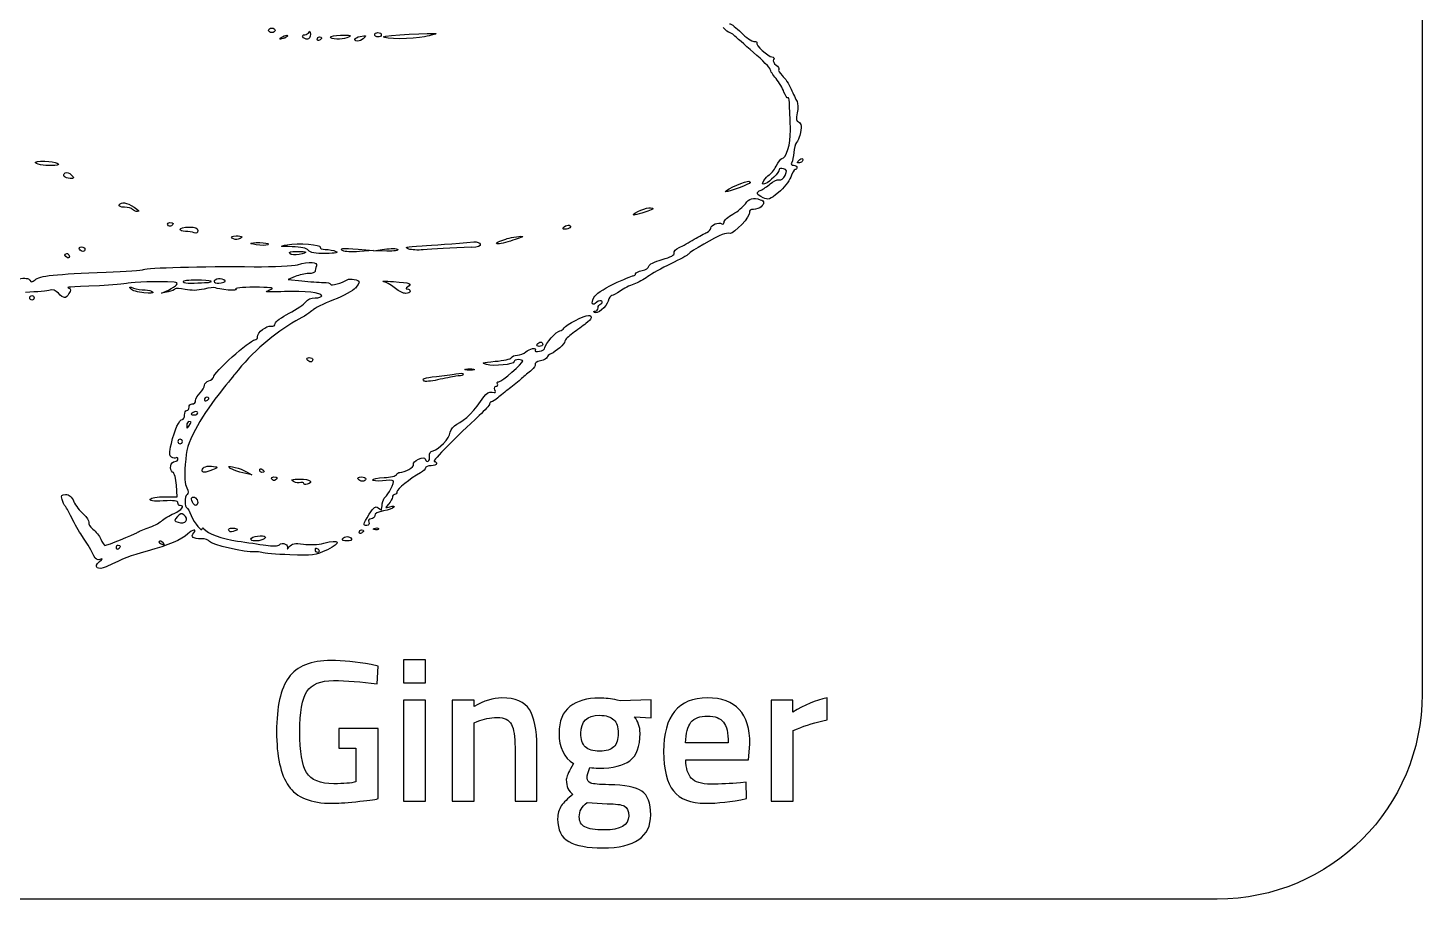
# Model space of a CAD drawing. Extents: x 156 to 440, y 350 to 491.
# Drawn here: x 326.2 to 439.7, y 349.6 to 420.5 of the extents above; entities that cross this region are included whole.
import ezdxf

# ---------------------------------------------------------------- set-up
doc = ezdxf.new("R2010")
doc.units = 0
doc.layers.add('Layer_1', color=7, linetype='CONTINUOUS')

msp = doc.modelspace()

# ---------------------------------------------------------------- linework, layer by layer
at = {"layer": 'Layer_1', "color": 7}
for points in [[(439.732942, 474.608948), (439.732942, 366.268932)], [(347.132721, 419.728706), (347.135414, 419.728989)], [(348.95418, 419.615773), (348.953981, 419.616652)], [(349.932841, 419.526992), (349.932841, 419.526709)], [(352.168724, 419.725389), (352.168724, 419.725956)], [(353.498939, 419.651773), (353.500243, 419.65234)], [(358.500756, 419.81502), (358.500756, 419.815304)], [(389.064643, 411.775455), (389.054835, 411.784072)], [(328.380066, 409.32771), (328.380066, 409.327228)], [(389.245606, 409.653723), (389.245606, 409.653439)], [(329.634425, 408.274384), (329.634709, 408.274044)], [(384.945902, 407.870986), (384.941565, 407.870957)], [(335.13222, 405.57308), (335.13222, 405.57325)], [(376.942989, 405.706309), (376.941543, 405.706082)], [(385.909455, 405.96823), (385.908265, 405.968457)], [(337.880154, 404.410195), (337.879871, 404.409912)], [(370.35068, 404.262907), (370.350907, 404.263191)], [(339.742658, 403.843238), (339.742658, 403.842869)], [(343.329817, 403.335326), (343.32925, 403.335326)], [(365.483367, 403.174998), (365.483565, 403.173241)], [(330.676129, 402.332343), (330.675846, 402.332343)], [(348.279676, 402.081534), (348.279449, 402.081817)], [(350.450022, 402.163937), (350.450022, 402.164306)], [(353.084655, 402.514016), (354.344939, 402.405449), (353.201499, 402.323811)], [(355.41737, 402.355389), (354.346016, 402.383735), (355.246384, 402.515263)], [(355.41737, 402.355106), (355.41737, 402.355389)], [(362.327301, 402.662154), (362.327301, 402.664762)], [(329.417008, 401.819443), (329.413606, 401.819187)], [(339.933146, 399.993194), (339.933146, 399.990926)], [(341.581805, 400.061934), (341.580671, 400.062076)], [(347.965852, 400.287345), (347.388633, 400.044983), (348.511748, 399.926778)], [(335.645348, 398.958491), (335.646, 398.956422)], [(337.605534, 399.033241), (337.065392, 398.922406), (337.636743, 399.180076)], [(352.864035, 399.340091), (352.858535, 399.342813)], [(356.957121, 398.91138), (356.95817, 398.910387)], [(371.639622, 396.457143), (371.637865, 396.447676)], [(361.592929, 392.235931), (361.593241, 392.236016)], [(340.753918, 390.44795), (340.753918, 390.448233)], [(339.31355, 388.468176), (339.31355, 388.467609)], [(341.231981, 384.536693), (341.232066, 384.538592)], [(343.989609, 384.382176), (344.439723, 384.127625), (343.952447, 384.228454)], [(345.251707, 384.326164), (345.251707, 384.326447)], [(337.313962, 382.343754), (338.351726, 382.343754), (338.295317, 383.281483)], [(346.34486, 383.704157), (346.344576, 383.703874)], [(348.942416, 383.361109), (348.942643, 383.361024)], [(339.869424, 381.624265), (339.86795, 381.625569)], [(338.896602, 380.878044), (338.897764, 380.876825)], [(343.035865, 379.55829), (343.036517, 379.560557)], [(354.510425, 379.656652), (354.509972, 379.65892)], [(333.551906, 378.384945), (333.551906, 378.384661)], [(336.878731, 378.711383), (336.878135, 378.709965)], [(345.324898, 378.854476), (345.325975, 378.853625)], [(350.887011, 369.002523), (350.887153, 369.002693)], [(354.651817, 367.111502), (354.717581, 368.558759), (354.141921, 368.674413)], [(362.528277, 365.270287), (362.528277, 365.780041), (360.752882, 365.780041), (360.752882, 357.559342), (362.544378, 357.559342), (362.544378, 363.93874), (362.791843, 364.036819)], [(364.797213, 365.961628), (364.797326, 365.961685)], [(372.738161, 365.945244), (372.738246, 365.944677)], [(375.600416, 364.433102), (376.964192, 364.351181), (376.964192, 365.796992), (374.415364, 365.732646), (374.169317, 365.781118)], [(381.535965, 365.961657), (381.536079, 365.961685)], [(388.491165, 364.794208), (388.491165, 365.780041), (386.714296, 365.780041), (386.714296, 357.559342), (388.507294, 357.559342), (388.507294, 363.297118), (388.869109, 363.445087)], [(391.286098, 364.168715), (391.286098, 365.961685)], [(354.717723, 357.756973), (354.717723, 363.478649), (351.512646, 363.478649), (351.512646, 361.867323), (352.910126, 361.867323), (352.910126, 359.12075)], [(383.229439, 362.295836), (379.759238, 362.295836)], [(379.776728, 360.913805), (384.872939, 360.913805), (384.988592, 362.195546)], [(365.866554, 361.915739), (365.866554, 357.559285), (367.64195, 357.559285), (367.64195, 361.965543)], [(370.634712, 360.618491), (370.486743, 360.371027)], [(384.708954, 357.757087), (384.676639, 359.088633), (384.215216, 359.038743)], [(371.752413, 357.444255), (373.363739, 357.346176)], [(423.036822, 349.572813), (314.696806, 349.572813)]]:
    msp.add_lwpolyline(points, dxfattribs=at)
for points in [[(346.061962, 420.156964)], [(354.706129, 419.796539)], [(345.071707, 402.840992)], [(326.522806, 398.371181)], [(367.838306, 394.58914)], [(349.223272, 393.329055)], [(362.178482, 392.650271)], [(339.763691, 389.252976)], [(338.59338, 387.027241)], [(353.455767, 383.60588)], [(353.35766, 379.37452)], [(349.756583, 378.114265)], [(352.185732, 378.744633)], [(356.790501, 369.06874), (356.790501, 367.177606), (358.581997, 367.177606), (358.581997, 369.06874)], [(356.790501, 365.780551), (356.790501, 357.559852), (358.581997, 357.559852), (358.581997, 365.780863)], [(372.738246, 364.54714)], [(381.536079, 364.481376)], [(371.752441, 357.44417)]]:
    msp.add_lwpolyline(points, close=True, dxfattribs=at)
for points in [[(345.79182, 420.336964), (345.79182, 420.43646), (345.914561, 420.516964), (346.061962, 420.516964)], [(346.061962, 420.156964), (345.914561, 420.156964), (345.79182, 420.238318), (345.79182, 420.336964)], [(346.061962, 420.516964), (346.20908, 420.516964), (346.332104, 420.435609), (346.332104, 420.336964)], [(346.332104, 420.336964), (346.332104, 420.237751), (346.209364, 420.156964), (346.061962, 420.156964)], [(348.736564, 419.976652), (348.881414, 419.976652), (349.043159, 420.077849), (349.093077, 420.200872)], [(349.093077, 420.200872), (349.142967, 420.325597), (349.190872, 420.244526), (349.198809, 420.020872)], [(354.436271, 419.976822), (354.436271, 420.076035), (354.559011, 420.156822), (354.706129, 420.156822)], [(354.706129, 420.156822), (354.853531, 420.156822), (354.976271, 420.075751), (354.976271, 419.976822)], [(355.156328, 419.816438), (355.156328, 419.917068), (359.311465, 420.162151), (359.433638, 420.069288)], [(383.322076, 420.153959), (383.252627, 420.153959), (383.018485, 420.33651), (382.80274, 420.559058)], [(383.697468, 419.930306), (383.561688, 420.055313), (383.392091, 420.153959), (383.322076, 420.153959)], [(383.327348, 420.869735), (383.466529, 420.869735), (383.901165, 420.545622), (384.289483, 420.14948)], [(384.289483, 420.14948), (384.677773, 419.753424), (385.143137, 419.429225), (385.323676, 419.429225)], [(347.135414, 419.728989), (346.68258, 419.555509), (346.565792, 419.605398), (346.929335, 419.819131)], [(346.929335, 419.819131), (347.110186, 419.924296), (347.295827, 419.971351), (347.342202, 419.92628)], [(347.342202, 419.92628), (347.388406, 419.880359), (347.295146, 419.792769), (347.132721, 419.728706)], [(348.583209, 419.796652), (348.523115, 419.896715), (348.591713, 419.976652), (348.736564, 419.976652)], [(348.953981, 419.616652), (348.812816, 419.616652), (348.644438, 419.698006), (348.583209, 419.796652)], [(349.198809, 420.020872), (349.207313, 419.782479), (349.106117, 419.615773), (348.95418, 419.615773)], [(349.752841, 419.606079), (349.752841, 419.711244), (349.833912, 419.797134), (349.932841, 419.797134)], [(349.932841, 419.526709), (349.833061, 419.466614), (349.752841, 419.498362), (349.752841, 419.606079)], [(349.932841, 419.797134), (350.032054, 419.797134), (350.112841, 419.759717), (350.112841, 419.718047)], [(350.112841, 419.718047), (350.112841, 419.67411), (350.03177, 419.58822), (349.932841, 419.526992)], [(350.833096, 419.773861), (350.833096, 419.860318), (351.197688, 419.937704), (351.643323, 419.947058)], [(352.168724, 419.725956), (351.741203, 419.56268), (350.833096, 419.594712), (350.833096, 419.773861)], [(351.643323, 419.947058), (352.498139, 419.966901), (352.63749, 419.905106), (352.168724, 419.725389)], [(352.816101, 419.596214), (352.816101, 419.684088), (353.019912, 419.794923), (353.266214, 419.840561)], [(353.500243, 419.65234), (353.248526, 419.400624), (352.816101, 419.36451), (352.816101, 419.596214)], [(353.266214, 419.840561), (353.785663, 419.94034), (353.786769, 419.939773), (353.498939, 419.651773)], [(354.706129, 419.796539), (354.558728, 419.796539), (354.436271, 419.877609), (354.436271, 419.976822)], [(354.976271, 419.976822), (354.976271, 419.877043), (354.853531, 419.796539), (354.706129, 419.796539)], [(358.500756, 419.815304), (357.525439, 419.596469), (355.156328, 419.59732), (355.156328, 419.816438)], [(359.433638, 420.069288), (359.461984, 420.046611), (359.039225, 419.935493), (358.500756, 419.81502)], [(385.291644, 418.534781), (384.551093, 419.178501), (383.833757, 419.806517), (383.697468, 419.930306)], [(385.323676, 419.429225), (385.504243, 419.429225), (385.607679, 419.385005), (385.552431, 419.330863)], [(385.552431, 419.330863), (385.405313, 419.183745), (386.479587, 418.168602), (386.785276, 418.168602)], [(386.651112, 417.15326), (386.642608, 417.270614), (386.031997, 417.891175), (385.291644, 418.534781)], [(386.785276, 418.168602), (386.93948, 418.168602), (387.000142, 418.081578), (386.922472, 417.959972)], [(386.922472, 417.959972), (386.852457, 417.845169), (386.94515, 417.644192), (387.124866, 417.511729)], [(387.119367, 416.401455), (386.869635, 416.698781), (386.658539, 417.037153), (386.651112, 417.15326)], [(387.124866, 417.511729), (387.306283, 417.379635), (387.400961, 417.217323), (387.336898, 417.151814)], [(387.336898, 417.151814), (387.272268, 417.087184), (387.40011, 416.862737), (387.624132, 416.654816)], [(387.767254, 415.307594), (387.660671, 415.611978), (387.369638, 416.104243), (387.119367, 416.401455)], [(387.624132, 416.654816), (387.847219, 416.445619), (388.174337, 415.952759), (388.350227, 415.556589)], [(388.350227, 415.556589), (388.525975, 415.160419), (388.740898, 414.705458), (388.827666, 414.545386)], [(388.081956, 414.829446), (388.015625, 414.787776), (387.871909, 415.002926), (387.767254, 415.307594)], [(388.28435, 412.205584), (388.22709, 414.60222), (388.202712, 414.903458), (388.081956, 414.829446)], [(388.827666, 414.545386), (388.91469, 414.386079), (388.920359, 413.964964), (388.841839, 413.611058)], [(388.841839, 413.611058), (388.731855, 413.127638), (388.758501, 412.944151), (388.945587, 412.872435)], [(387.60222, 409.892343), (387.964006, 409.892343), (388.312101, 411.072576), (388.28435, 412.205584)], [(388.945587, 412.872435), (389.194469, 412.776624), (389.229846, 412.450157), (389.064643, 411.775455)], [(388.787244, 411.20365), (388.688598, 411.081194), (388.589386, 410.713002), (388.568409, 410.382595)], [(389.054835, 411.784072), (389.006929, 411.58508), (388.886173, 411.32486), (388.787244, 411.20365)], [(387.134135, 409.27269), (387.318104, 409.613499), (387.528321, 409.892343), (387.60222, 409.892343)], [(388.568409, 410.382595), (388.542898, 410.052246), (388.468346, 409.685556), (388.396346, 409.567663)], [(388.967868, 409.746699), (389.086072, 409.864904), (389.222986, 409.917628), (389.273953, 409.867739)], [(326.812479, 409.54011), (326.720353, 409.628551), (327.055408, 409.685244), (327.586139, 409.674472)], [(328.380066, 409.327228), (327.767443, 409.276772), (326.974054, 409.382504), (326.812479, 409.54011)], [(327.586139, 409.674472), (328.468649, 409.651795), (329.08235, 409.386274), (328.380066, 409.32771)], [(329.239814, 408.733058), (329.350649, 408.800523), (329.571269, 408.724554), (329.73137, 408.565814)], [(387.386532, 409.003313), (387.386532, 408.777959), (386.596942, 407.972551), (386.257011, 407.852561)], [(386.564683, 408.562696), (386.694794, 408.611735), (386.950479, 408.931909), (387.134135, 409.27269)], [(387.722835, 409.050652), (387.537449, 409.098841), (387.386532, 409.078998), (387.386532, 409.003313)], [(387.856913, 408.521169), (388.028409, 408.897893), (388.007717, 408.975619), (387.722835, 409.050652)], [(388.396346, 409.567663), (388.315276, 409.436702), (388.370835, 409.35223), (388.543181, 409.35223)], [(388.681512, 408.99223), (388.602425, 408.99223), (388.438583, 408.716419), (388.315956, 408.379266)], [(388.543181, 409.35223), (388.696819, 409.35223), (388.823811, 409.271159), (388.823811, 409.17223)], [(388.823811, 409.17223), (388.823811, 409.07245), (388.759748, 408.99223), (388.681512, 408.99223)], [(388.939521, 409.5324), (388.826135, 409.5324), (388.837191, 409.616306), (388.967868, 409.746699)], [(389.245606, 409.653439), (389.180409, 409.587959), (389.040378, 409.5324), (388.939521, 409.5324)], [(389.273953, 409.867739), (389.324126, 409.817849), (389.313354, 409.722038), (389.245606, 409.653723)], [(329.634709, 408.274044), (329.185757, 408.274044), (328.946769, 408.551839), (329.239814, 408.733058)], [(329.73137, 408.565814), (329.999811, 408.297373), (329.992724, 408.274384), (329.634425, 408.274384)], [(384.941565, 407.870957), (384.558406, 407.635115), (382.889225, 407.056535), (382.971061, 407.189169)], [(382.971061, 407.189169), (383.11166, 407.417641), (384.700989, 408.117231), (384.917556, 408.045033)], [(384.917556, 408.045033), (385.04058, 408.003647), (385.048233, 407.936466), (384.945902, 407.870986)], [(385.900271, 407.323106), (386.073184, 407.388586), (386.40634, 407.619808), (386.639915, 407.835638)], [(386.257011, 407.852561), (385.983751, 407.755899), (385.965921, 407.7936), (386.133137, 408.105978)], [(386.133137, 408.105978), (386.24142, 408.308372), (386.435169, 408.512948), (386.564683, 408.562696)], [(386.639915, 407.835638), (386.872356, 408.052205), (387.19749, 408.194561), (387.360142, 408.153713)], [(388.315956, 408.379266), (388.192932, 408.042085), (387.742195, 407.47782), (387.311868, 407.125247)], [(387.360142, 408.153713), (387.543827, 408.107792), (387.732217, 408.24754), (387.856913, 408.521169)], [(384.621591, 406.216743), (384.904772, 406.648998), (385.293883, 406.753143), (385.84114, 406.543068)], [(386.058444, 406.702885), (385.508806, 406.958287), (385.458463, 407.154983), (385.900271, 407.323106)], [(385.84114, 406.543068), (386.18195, 406.412391), (386.200346, 406.258583), (385.909455, 405.96823)], [(387.311868, 407.125247), (386.601335, 406.543011), (386.486277, 406.504233), (386.058444, 406.702885)], [(334.06509, 405.932683), (333.750841, 405.932683), (333.571323, 406.007802), (333.636236, 406.112683)], [(333.636236, 406.112683), (333.805748, 406.387361), (334.197411, 406.330101), (334.84714, 405.93325)], [(334.716463, 405.752683), (334.656369, 405.85218), (334.362161, 405.932683), (334.06509, 405.932683)], [(335.13222, 405.57325), (334.96526, 405.57291), (334.777691, 405.653754), (334.716463, 405.752683)], [(334.84714, 405.93325), (335.217487, 405.708463), (335.323502, 405.573506), (335.13222, 405.57308)], [(375.501146, 405.306907), (375.501146, 405.48634), (376.632283, 405.947764), (376.90869, 405.881206)], [(376.941543, 405.706082), (376.257288, 405.447279), (375.501146, 405.237969), (375.501146, 405.306907)], [(376.90869, 405.881206), (377.163241, 405.820828), (377.16891, 405.791915), (376.942989, 405.706309)], [(382.885002, 404.718038), (382.885002, 404.853817), (383.211496, 405.149102), (383.610643, 405.373323)], [(384.967446, 405.512362), (385.077146, 405.227991), (383.689871, 403.740312), (383.372362, 403.800917)], [(383.610643, 405.373323), (384.009619, 405.59726), (384.464608, 405.977244), (384.621591, 406.216743)], [(385.283707, 405.75189), (385.016967, 405.75189), (384.907153, 405.668268), (384.967446, 405.512362)], [(385.908265, 405.968457), (385.788643, 405.848835), (385.508381, 405.75189), (385.283707, 405.75189)], [(337.599241, 404.489282), (337.537729, 404.590762), (337.613414, 404.672683), (337.766485, 404.672683)], [(337.879871, 404.409912), (337.787178, 404.353786), (337.661036, 404.387235), (337.599241, 404.489282)], [(337.766485, 404.672683), (338.082746, 404.672683), (338.12932, 404.56355), (337.880154, 404.410195)], [(338.587087, 404.13257), (338.587087, 404.231783), (338.911172, 404.31257), (339.307257, 404.31257)], [(339.307257, 404.31257), (339.848702, 404.31257), (340.027512, 404.241137), (340.027512, 404.023238)], [(369.94354, 404.131946), (369.739729, 404.131946), (369.721587, 404.18382), (369.867855, 404.333206)], [(369.867855, 404.333206), (369.97869, 404.444041), (370.161383, 404.502151), (370.275279, 404.46445)], [(370.350907, 404.263191), (370.278907, 404.191474), (370.095222, 404.131946), (369.94354, 404.131946)], [(370.275279, 404.46445), (370.390082, 404.425332), (370.42183, 404.335474), (370.35068, 404.262907)], [(381.48925, 403.878387), (381.662164, 403.941033), (381.804293, 404.10034), (381.804293, 404.23062)], [(381.804293, 404.23062), (381.804293, 404.503313), (382.432932, 404.749701), (382.703017, 404.582825)], [(382.703017, 404.582825), (382.803647, 404.52188), (382.885002, 404.581691), (382.885002, 404.718038)], [(339.022431, 403.95257), (338.783754, 403.95257), (338.587087, 404.033924), (338.587087, 404.13257)], [(339.742658, 403.842869), (339.587036, 403.90183), (339.261959, 403.95257), (339.022431, 403.95257)], [(340.027512, 404.023238), (340.027512, 403.833033), (339.92915, 403.771805), (339.742658, 403.843238)], [(342.843109, 403.405625), (342.715266, 403.533751), (342.807392, 403.592145), (343.143298, 403.592145)], [(343.32925, 403.335326), (343.164557, 403.27268), (342.945354, 403.302444), (342.843109, 403.405625)], [(343.143298, 403.592145), (343.698803, 403.592145), (343.763915, 403.50172), (343.329817, 403.335326)], [(358.306016, 402.787219), (359.077436, 402.831439), (361.001934, 402.975723), (362.521984, 403.102658)], [(362.521984, 403.102658), (362.760378, 403.125335), (362.990523, 403.038595), (363.032079, 402.913587)], [(364.3776, 402.952139), (364.32771, 403.001745), (364.439112, 403.091887), (364.627049, 403.15595)], [(365.483565, 403.173241), (364.925395, 403.001461), (364.427717, 402.901682), (364.3776, 402.952139)], [(364.627049, 403.15595), (364.815269, 403.216611), (365.089436, 403.313272), (365.237915, 403.372233)], [(365.237915, 403.372233), (365.544879, 403.490721), (366.498255, 403.615446), (366.498255, 403.538343)], [(366.498255, 403.538343), (366.498255, 403.509146), (366.041509, 403.346438), (365.483367, 403.174998)], [(379.234885, 402.648917), (379.509279, 402.770523), (380.057783, 403.06955), (380.453839, 403.315682)], [(382.732214, 403.700003), (382.231757, 403.530775), (380.136983, 402.314797), (379.989468, 402.108094)], [(380.453839, 403.315682), (380.850009, 403.561162), (381.315912, 403.814948), (381.48925, 403.878387)], [(383.372362, 403.800917), (383.251039, 403.826428), (382.96389, 403.775405), (382.732214, 403.700003)], [(329.413606, 401.819187), (329.182583, 401.89629), (329.13978, 402.143499), (329.35578, 402.165836)], [(329.35578, 402.165836), (329.427213, 402.17434), (329.518205, 402.082214), (329.559591, 401.962025)], [(329.559591, 401.962025), (329.600126, 401.842403), (329.531244, 401.778057), (329.417008, 401.819443)], [(330.395216, 402.512343), (330.335121, 402.612123), (330.412224, 402.692343), (330.564444, 402.692343)], [(330.675846, 402.332343), (330.582586, 402.332343), (330.457011, 402.413414), (330.395216, 402.512343)], [(330.564444, 402.692343), (330.718082, 402.692343), (330.845357, 402.611272), (330.845357, 402.512343)], [(330.845357, 402.512343), (330.845357, 402.413131), (330.769389, 402.332343), (330.676129, 402.332343)], [(344.351537, 402.979323), (344.351537, 403.019008), (344.675565, 403.049906), (345.071707, 403.049906)], [(345.071707, 402.840992), (344.675565, 402.879543), (344.351537, 402.942189), (344.351537, 402.979323)], [(345.071707, 403.049906), (345.467849, 403.049906), (345.791906, 402.987543), (345.791906, 402.911575)], [(345.791906, 402.911575), (345.791906, 402.835039), (345.467849, 402.801874), (345.071707, 402.840992)], [(347.705065, 402.712441), (346.649357, 402.735118), (346.63286, 402.740787), (347.322076, 402.877701)], [(347.322076, 402.877701), (348.165581, 403.047496), (350.146715, 402.894709), (350.007364, 402.664819)], [(347.523279, 402.148715), (347.399121, 402.272589), (347.585924, 402.331266), (348.097124, 402.331266)], [(348.279449, 402.081817), (347.963839, 402.019172), (347.623455, 402.047518), (347.523279, 402.148715)], [(349.032586, 402.421691), (348.883483, 402.603109), (348.445616, 402.698636), (347.705065, 402.712441)], [(348.097124, 402.331266), (348.998769, 402.331266), (349.066233, 402.23829), (348.279676, 402.081534)], [(350.450022, 402.164306), (349.596822, 402.152967), (349.1928, 402.227802), (349.032586, 402.421691)], [(350.007364, 402.664819), (349.955773, 402.580063), (350.138891, 402.504661), (350.417339, 402.497858)], [(350.417339, 402.497858), (350.695417, 402.489354), (351.085096, 402.41537), (351.283238, 402.330898)], [(351.283238, 402.330898), (351.534387, 402.221764), (351.283521, 402.173291), (350.450022, 402.163937)], [(351.856346, 402.368031), (351.499209, 402.589134), (351.798236, 402.625701), (353.084655, 402.514016)], [(353.201499, 402.323811), (352.57252, 402.278457), (351.967181, 402.295465), (351.856346, 402.368031)], [(355.246384, 402.515263), (355.741569, 402.587546), (356.223543, 402.576208), (356.317625, 402.486917)], [(356.317625, 402.486917), (356.415987, 402.397625), (356.031383, 402.342633), (355.41737, 402.355106)], [(357.223181, 402.524164), (356.816126, 402.682337), (356.918967, 402.708416), (358.306016, 402.787219)], [(358.393436, 402.458683), (357.946441, 402.417581), (357.419792, 402.447345), (357.223181, 402.524164)], [(362.327301, 402.664762), (360.657383, 402.608353), (359.17166, 402.5304), (358.393436, 402.458683)], [(363.032079, 402.913587), (363.083386, 402.75995), (362.863417, 402.681146), (362.327301, 402.662154)], [(377.837688, 401.670765), (378.556243, 401.871742), (378.883389, 402.045817), (378.8244, 402.199625)], [(379.989468, 402.108094), (379.933625, 402.029008), (379.284718, 401.675754), (378.549128, 401.323606)], [(378.8244, 402.199625), (378.775361, 402.328885), (378.953943, 402.525326), (379.234885, 402.648917)], [(332.567376, 400.639408), (334.151915, 400.696951), (335.521446, 400.789928), (335.611106, 400.847187)], [(335.611106, 400.847187), (335.878413, 401.009896), (340.336035, 401.130085), (344.630976, 401.087849)], [(344.630976, 401.087849), (346.215345, 401.070841), (347.794809, 401.142274), (348.140721, 401.244321)], [(348.140721, 401.244321), (349.121225, 401.533115), (349.823395, 401.487534), (349.691669, 401.144542)], [(349.691669, 401.144542), (349.632709, 400.98892), (349.581969, 400.785364), (349.581969, 400.6944)], [(376.222592, 400.773742), (376.519663, 400.832135), (376.762791, 400.992293), (376.762791, 401.126882)], [(378.549128, 401.323606), (377.813424, 400.971487), (376.968586, 400.500369), (376.671515, 400.27697)], [(376.762791, 401.126882), (376.762791, 401.271449), (377.197398, 401.492778), (377.837688, 401.670765)], [(325.428548, 400.096998), (325.99012, 400.186006), (326.253203, 400.153691), (326.35749, 399.985313)], [(326.35749, 399.985313), (326.475694, 399.795109), (326.556765, 399.802479), (326.776195, 400.024431)], [(326.776195, 400.024431), (327.094668, 400.342932), (328.448466, 400.486762), (332.567376, 400.639408)], [(334.364627, 399.737991), (334.067471, 399.666557), (333.014202, 399.576416), (332.02389, 399.536447)], [(338.111263, 399.823597), (336.72909, 399.889361), (334.811764, 399.849109), (334.364627, 399.737991)], [(337.636743, 399.180076), (338.327405, 399.491376), (338.556699, 399.80211), (338.111263, 399.823597)], [(339.933146, 399.990926), (339.283587, 399.990926), (338.789707, 399.931115), (338.8356, 399.856847)], [(338.8356, 399.856847), (338.880954, 399.78258), (339.169861, 399.731272), (339.476485, 399.743745)], [(339.476485, 399.743745), (339.783024, 399.757918), (340.276876, 399.777761), (340.573946, 399.789383)], [(340.573946, 399.789383), (341.609499, 399.833603), (341.105187, 399.993194), (339.933146, 399.993194)], [(341.580671, 400.062076), (341.135603, 399.89143), (341.411726, 399.668542), (341.942457, 399.769965)], [(342.143433, 400.015729), (341.992063, 400.101335), (341.738334, 400.122312), (341.581805, 400.061934)], [(341.942457, 399.769965), (342.32091, 399.841965), (342.362154, 399.894123), (342.143433, 400.015729)], [(349.062491, 400.529424), (348.776901, 400.529424), (348.283332, 400.419723), (347.965852, 400.287345)], [(348.511748, 399.926778), (349.129502, 399.862998), (349.906479, 399.80829), (350.238671, 399.80829)], [(349.581969, 400.6944), (349.581969, 400.603124), (349.349528, 400.529424), (349.062491, 400.529424)], [(350.238671, 399.80829), (350.570806, 399.80829), (350.84245, 399.73714), (350.84245, 399.650117)], [(350.84245, 399.650117), (350.84245, 399.500164), (351.795969, 399.762652), (352.206567, 400.026699)], [(352.206567, 400.026699), (352.422283, 400.163613), (353.185398, 400.009691), (353.179162, 399.831959)], [(353.179162, 399.831959), (353.176696, 399.76988), (353.036863, 399.547899), (352.864035, 399.340091)], [(355.190031, 399.847209), (354.923858, 399.916091), (355.272803, 399.929131), (355.966611, 399.875556)], [(356.136718, 399.315487), (355.882167, 399.53829), (355.456148, 399.777591), (355.190031, 399.847209)], [(355.966611, 399.875556), (357.343682, 399.766139), (357.531591, 399.69754), (357.13165, 399.444576)], [(372.291477, 398.564362), (372.423855, 398.845559), (372.998636, 399.242154), (373.901216, 399.676564)], [(373.901216, 399.676564), (374.672863, 400.047987), (375.389206, 400.351663), (375.493124, 400.351663)], [(375.538195, 399.667209), (375.211956, 399.554674), (374.713342, 399.298847), (374.430132, 399.097162)], [(375.493124, 400.351663), (375.597439, 400.351663), (375.682479, 400.421962), (375.682479, 400.508135)], [(376.671515, 400.27697), (376.374444, 400.053883), (375.864406, 399.779036), (375.538195, 399.667209)], [(375.682479, 400.508135), (375.682479, 400.594876), (375.924841, 400.715348), (376.222592, 400.773742)], [(328.003228, 399.1752), (327.837969, 399.110003), (326.932356, 399.028649), (325.991565, 398.992365)], [(326.342806, 398.551181), (326.342806, 398.650394), (326.423877, 398.731181), (326.522806, 398.731181)], [(326.522806, 398.371181), (326.423594, 398.371181), (326.342806, 398.452252), (326.342806, 398.551181)], [(326.522806, 398.731181), (326.622586, 398.731181), (326.702806, 398.650394), (326.702806, 398.551181)], [(326.702806, 398.551181), (326.702806, 398.451402), (326.621735, 398.371181), (326.522806, 398.371181)], [(328.678498, 398.920649), (328.44634, 399.15309), (328.191165, 399.249609), (328.003228, 399.1752)], [(329.542866, 398.892302), (329.268189, 398.45262), (329.140998, 398.456476), (328.678498, 398.920649)], [(332.02389, 399.536447), (329.391071, 399.433266), (329.302573, 399.425613), (329.541619, 399.328101)], [(329.541619, 399.328101), (329.712265, 399.259502), (329.712831, 399.163975), (329.542866, 398.892302)], [(334.565773, 399.270586), (334.402498, 399.442932), (334.453805, 399.45994), (334.805868, 399.34457)], [(335.646, 398.956422), (335.167143, 399.006879), (334.680945, 399.150028), (334.565773, 399.270586)], [(334.805868, 399.34457), (335.053049, 399.26435), (335.471981, 399.195468), (335.736113, 399.190649)], [(336.366255, 399.023405), (336.452145, 398.931562), (336.14572, 398.903216), (335.645348, 398.958491)], [(335.736113, 399.190649), (336.000586, 399.18498), (336.283852, 399.110428), (336.366255, 399.023405)], [(338.198655, 399.274186), (338.168041, 399.202469), (337.902633, 399.093052), (337.605534, 399.033241)], [(339.006869, 399.235068), (338.591622, 399.328894), (338.22788, 399.346186), (338.198655, 399.274186)], [(340.538513, 399.263414), (340.022863, 399.133304), (339.508431, 399.125934), (339.006869, 399.235068)], [(341.470602, 399.363194), (341.384995, 399.414784), (340.965666, 399.371698), (340.538513, 399.263414)], [(342.495326, 399.185461), (342.017291, 399.230816), (341.556094, 399.31132), (341.470602, 399.363194)], [(343.119345, 399.25491), (343.261928, 399.165902), (343.005959, 399.136139), (342.495326, 399.185461)], [(344.651102, 399.408831), (343.613225, 399.406507), (342.97611, 399.342501), (343.119345, 399.25491)], [(346.023043, 399.256611), (346.295452, 399.362627), (345.846444, 399.411099), (344.651102, 399.408831)], [(347.094935, 399.059036), (346.282129, 399.024737), (345.617178, 399.020485), (345.617461, 399.047698)], [(345.617461, 399.047698), (345.617631, 399.076894), (345.80058, 399.170154), (346.023043, 399.256611)], [(350.119276, 398.718085), (350.119276, 398.972353), (348.754337, 399.126246), (347.094935, 399.059036)], [(348.824013, 398.215701), (348.960926, 398.412709), (349.277896, 398.549424), (349.589197, 398.549424)], [(349.589197, 398.549424), (349.880712, 398.549424), (350.119276, 398.625109), (350.119276, 398.718085)], [(352.858535, 399.342813), (352.687323, 399.133616), (351.88251, 398.701984), (351.069817, 398.38045)], [(356.95817, 398.910387), (356.759745, 398.910387), (356.391241, 399.092939), (356.136718, 399.315487)], [(357.13165, 399.444576), (356.952217, 399.33034), (356.938894, 399.276482), (357.091682, 399.274498)], [(357.315902, 399.09138), (357.315902, 398.9916), (357.155178, 398.91138), (356.957121, 398.91138)], [(357.091682, 399.274498), (357.21669, 399.273335), (357.315902, 399.190876), (357.315902, 399.09138)], [(372.530154, 398.191153), (372.148101, 397.874041), (372.042198, 398.04035), (372.291477, 398.564362)], [(373.737373, 398.730387), (373.638728, 398.730387), (373.510318, 398.52771), (373.447219, 398.282457)], [(374.430132, 399.097162), (374.146951, 398.894485), (373.835169, 398.730387), (373.737373, 398.730387)], [(347.463411, 397.297106), (348.082356, 397.618781), (348.694639, 398.032157), (348.824013, 398.215701)], [(349.389099, 397.551005), (349.276847, 397.417209), (348.664535, 397.019594), (348.027562, 396.669373)], [(351.069817, 398.38045), (350.257238, 398.058973), (349.500813, 397.68565), (349.389099, 397.551005)], [(372.314665, 397.355613), (372.252302, 397.417975), (372.291987, 397.470983), (372.410192, 397.470983)], [(373.447219, 398.282457), (373.329865, 397.819786), (372.516888, 397.153417), (372.314665, 397.355613)], [(372.410192, 397.470983), (372.526696, 397.470983), (372.62194, 397.586636), (372.62194, 397.726384)], [(372.939704, 398.282145), (372.868271, 398.359247), (372.683169, 398.319562), (372.530154, 398.191153)], [(372.62194, 397.726384), (372.62194, 397.865282), (372.723704, 398.017701), (372.845594, 398.061893)], [(372.845594, 398.061893), (372.970035, 398.105546), (373.011137, 398.203909), (372.939704, 398.282145)], [(348.027562, 396.669373), (346.266822, 395.701597), (344.451742, 394.123918), (343.045247, 392.338375)], [(344.89766, 395.36915), (344.89766, 395.737483), (345.612926, 396.304469), (345.997389, 396.240888)], [(345.997389, 396.240888), (346.203468, 396.205455), (346.338113, 396.28851), (346.338113, 396.449235)], [(346.338113, 396.449235), (346.338113, 396.592384), (346.844466, 396.975487), (347.463411, 397.297106)], [(369.868734, 396.105959), (370.026907, 396.378652), (371.473427, 397.119175), (371.847118, 397.119175)], [(371.637865, 396.447676), (371.395219, 396.267109), (370.91058, 395.917002), (370.562428, 395.669452)], [(371.847118, 397.119175), (372.218797, 397.119175), (372.124346, 396.815528), (371.639622, 396.457143)], [(341.297206, 392.070671), (341.297206, 392.438721), (344.257172, 395.114967), (344.673156, 395.123102)], [(344.673156, 395.123102), (344.797597, 395.125483), (344.89766, 395.237339), (344.89766, 395.36915)], [(368.302195, 394.497439), (368.302195, 394.782973), (369.268328, 395.859345), (369.524665, 395.859345)], [(369.524665, 395.859345), (369.635216, 395.859345), (369.78942, 395.97103), (369.868734, 396.105959)], [(370.562428, 395.669452), (370.214306, 395.422271), (369.927213, 395.132598), (369.924491, 395.026611)], [(366.053641, 393.877134), (366.284948, 393.877134), (366.597524, 393.999874), (366.746031, 394.147276)], [(366.746031, 394.147276), (367.029694, 394.430967), (367.672167, 394.528734), (367.508041, 394.264346)], [(367.508041, 394.264346), (367.45645, 394.180157), (367.613206, 394.147559), (367.857524, 394.195748)], [(367.838306, 394.58914), (367.684951, 394.58914), (367.608983, 394.670211), (367.669077, 394.76914)], [(367.669077, 394.76914), (367.729172, 394.868636), (367.857298, 394.94914), (367.949707, 394.94914)], [(368.118935, 394.76914), (368.118935, 394.669644), (367.992227, 394.58914), (367.838306, 394.58914)], [(367.857524, 394.195748), (368.101587, 394.241953), (368.302195, 394.378583), (368.302195, 394.497439)], [(367.949707, 394.94914), (368.042683, 394.94914), (368.118935, 394.868069), (368.118935, 394.76914)], [(368.786324, 393.99806), (368.617663, 393.933997), (368.47902, 393.801902), (368.47902, 393.708756)], [(369.924491, 395.026611), (369.918822, 394.797855), (369.218409, 394.163887), (368.786324, 393.99806)], [(348.942643, 393.509055), (348.882548, 393.608268), (348.95965, 393.689055), (349.111871, 393.689055)], [(349.223272, 393.329055), (349.129729, 393.329055), (349.003587, 393.410126), (348.942643, 393.509055)], [(349.111871, 393.689055), (349.265225, 393.689055), (349.392501, 393.607984), (349.392501, 393.509055)], [(349.392501, 393.509055), (349.392501, 393.409276), (349.316532, 393.329055), (349.223272, 393.329055)], [(363.53075, 393.122296), (363.064025, 393.254391), (363.161225, 393.28954), (364.245194, 393.378548)], [(365.781402, 393.351902), (365.781402, 393.110957), (364.154825, 392.943487), (363.53075, 393.122296)], [(364.245194, 393.378548), (364.935146, 393.434107), (365.529317, 393.570737), (365.565515, 393.678709)], [(364.555928, 391.713109), (364.787518, 391.713052), (366.501628, 393.20674), (366.501628, 393.409446)], [(365.565515, 393.678709), (365.602932, 393.788126), (365.821767, 393.877134), (366.053641, 393.877134)], [(366.141543, 393.514328), (365.942551, 393.514328), (365.781402, 393.441194), (365.781402, 393.351902)], [(366.501628, 393.409446), (366.501628, 393.465855), (366.340337, 393.514328), (366.141543, 393.514328)], [(367.494888, 393.138935), (367.548463, 393.050211), (367.418353, 392.834409), (367.20309, 392.658463)], [(367.937405, 393.418431), (367.639427, 393.353802), (367.440293, 393.226526), (367.494888, 393.138935)], [(368.47902, 393.708756), (368.47902, 393.614079), (368.235808, 393.484535), (367.937405, 393.418431)], [(340.576923, 391.424287), (340.576923, 391.564602), (340.738214, 391.73366), (340.937093, 391.796561)], [(340.937093, 391.796561), (341.136085, 391.858639), (341.297206, 391.983364), (341.297206, 392.070671)], [(343.045247, 392.338375), (342.890476, 392.139383), (342.265663, 391.354101), (341.659729, 390.591241)], [(358.456139, 391.769433), (358.259698, 391.965874), (358.436296, 392.03022), (359.477575, 392.14355)], [(359.561197, 391.87148), (359.018872, 391.749024), (358.521591, 391.704803), (358.456139, 391.769433)], [(359.477575, 392.14355), (360.02228, 392.201943), (360.731197, 392.299455), (361.053099, 392.360967)], [(361.047685, 392.158063), (360.772441, 392.120362), (360.103408, 391.99337), (359.561197, 391.87148)], [(361.593241, 392.236016), (361.564894, 392.227512), (361.323099, 392.19378), (361.047685, 392.158063)], [(361.053099, 392.360967), (361.374917, 392.419361), (361.638283, 392.418794), (361.638283, 392.359805)], [(361.638283, 392.359805), (361.638283, 392.300277), (361.615606, 392.243017), (361.592929, 392.235931)], [(362.178482, 392.650271), (361.831776, 392.650271), (361.690016, 392.689106), (361.863411, 392.732476)], [(361.863411, 392.732476), (362.036324, 392.778113), (362.320328, 392.778113), (362.493524, 392.732476)], [(362.493524, 392.732476), (362.666438, 392.686838), (362.526123, 392.650271), (362.178482, 392.650271)], [(364.430353, 391.533109), (364.369975, 391.632605), (364.424683, 391.713109), (364.555928, 391.713109)], [(366.40114, 391.97262), (366.176353, 391.770227), (365.729272, 391.406655), (365.410205, 391.162365)], [(367.20309, 392.658463), (366.986806, 392.482431), (366.627146, 392.17388), (366.40114, 391.97262)], [(341.659729, 390.591241), (341.053795, 389.828353), (340.232995, 388.58315), (339.835521, 387.824258)], [(339.856753, 390.176107), (339.856753, 390.323509), (340.018044, 390.60822), (340.216838, 390.80622)], [(340.216838, 390.80622), (340.41583, 391.005213), (340.576923, 391.282384), (340.576923, 391.424287)], [(363.326854, 390.482447), (363.542287, 390.809764), (363.744198, 390.925531), (363.990416, 390.861156)], [(363.990416, 390.861156), (364.261124, 390.790857), (364.318554, 390.835644), (364.232494, 391.061282)], [(364.232494, 391.061282), (364.169565, 391.226825), (364.206983, 391.353109), (364.330857, 391.353109)], [(364.330857, 391.353109), (364.447361, 391.353109), (364.490164, 391.434463), (364.430353, 391.533109)], [(365.410205, 391.162365), (365.091109, 390.918586), (364.66645, 390.576274), (364.466466, 390.402935)], [(339.136753, 389.365965), (339.235965, 389.365965), (339.316753, 389.488706), (339.316753, 389.635824)], [(339.316753, 389.635824), (339.316753, 389.783225), (339.439493, 389.905965), (339.586611, 389.905965)], [(339.586611, 389.905965), (339.734013, 389.905965), (339.856753, 390.028706), (339.856753, 390.176107)], [(340.753918, 390.448233), (340.654706, 390.448233), (340.573918, 390.362343), (340.573918, 390.257178)], [(340.573918, 390.257178), (340.573918, 390.152013), (340.654989, 390.117997), (340.753918, 390.177808)], [(340.933918, 390.368863), (340.933918, 390.4128), (340.852847, 390.44795), (340.753918, 390.44795)], [(340.753918, 390.177808), (340.853131, 390.237902), (340.933918, 390.323225), (340.933918, 390.368863)], [(361.126148, 388.245855), (361.790135, 388.563052), (362.625817, 389.412397), (363.326854, 390.482447)], [(363.798822, 389.911578), (363.798822, 389.81435), (363.419376, 389.389238), (362.955543, 388.96628)], [(363.950192, 390.087893), (363.866287, 390.087893), (363.798822, 390.008806), (363.798822, 389.911578)], [(364.466466, 390.402935), (364.265206, 390.230022), (364.034126, 390.087893), (363.950192, 390.087893)], [(337.87766, 386.689833), (338.139865, 387.804586), (338.528381, 388.645654), (338.781288, 388.645654)], [(338.781288, 388.645654), (338.87795, 388.645654), (338.956753, 388.806945), (338.956753, 389.005767)], [(338.956753, 389.005767), (338.956753, 389.204759), (339.03754, 389.365965), (339.136753, 389.365965)], [(339.31355, 388.467609), (339.214337, 388.467609), (339.134683, 388.327294), (339.136101, 388.15251)], [(339.31355, 388.108006), (339.533802, 388.447852), (339.533802, 388.468176), (339.31355, 388.468176)], [(339.763691, 389.252976), (339.61629, 389.19685), (339.493833, 389.118047), (339.493833, 389.078646)], [(339.493833, 389.078646), (339.493833, 389.038961), (339.616573, 389.008346), (339.763691, 389.008346)], [(340.033833, 389.182677), (340.033833, 389.278772), (339.911093, 389.31052), (339.763691, 389.252976)], [(339.763691, 389.008346), (339.911093, 389.008346), (340.033833, 389.086583), (340.033833, 389.182677)], [(362.955543, 388.96628), (361.120054, 387.292309), (359.088265, 385.226476), (359.277534, 385.226476)], [(339.835521, 387.824258), (339.218306, 386.645499), (339.097805, 386.229118), (339.008882, 384.968693)], [(339.136101, 388.15251), (339.13851, 387.883219), (339.165581, 387.876699), (339.31355, 388.108006)], [(359.208057, 386.098809), (359.68422, 386.187817), (360.517578, 387.099581), (360.590542, 387.611206)], [(360.590542, 387.611206), (360.624274, 387.836844), (360.860117, 388.118806), (361.126148, 388.245855)], [(337.891833, 385.576328), (337.694258, 385.699351), (337.691707, 385.895424), (337.87766, 386.689833)], [(338.59338, 387.027241), (338.4936, 387.027241), (338.41338, 386.94617), (338.41338, 386.847241)], [(338.41338, 386.847241), (338.41338, 386.748312), (338.49445, 386.667241), (338.59338, 386.667241)], [(338.77338, 386.847241), (338.77338, 386.94702), (338.692309, 387.027241), (338.59338, 387.027241)], [(338.59338, 386.667241), (338.692592, 386.667241), (338.77338, 386.748312), (338.77338, 386.847241)], [(358.904239, 385.630894), (358.86342, 385.914472), (358.952712, 386.051272), (359.208057, 386.098809)], [(337.983987, 384.361313), (337.671836, 384.535928), (337.818444, 385.224548), (338.167956, 385.224548)], [(338.274822, 385.518217), (338.195735, 385.469745), (338.023956, 385.492706), (337.891833, 385.576328)], [(338.167956, 385.224548), (338.303735, 385.224548), (338.416838, 385.310721), (338.416838, 385.415603)], [(338.416838, 385.415603), (338.416838, 385.521335), (338.352775, 385.564989), (338.274822, 385.518217)], [(339.008882, 384.968693), (338.938016, 383.957688), (338.973449, 383.362016), (339.128504, 383.076567)], [(340.388504, 384.510246), (340.388504, 384.764797), (340.817414, 384.907776), (341.320706, 384.821036)], [(342.549128, 384.775455), (342.549128, 384.922857), (343.481074, 384.669156), (343.989609, 384.382176)], [(356.4864, 384.32554), (356.905729, 384.32554), (357.677206, 384.776957), (357.601861, 384.978274)], [(357.601861, 384.978274), (357.559909, 385.090243), (357.739342, 385.278576), (358.002142, 385.397887)], [(358.002142, 385.397887), (358.335071, 385.548406), (358.497751, 385.555493), (358.543077, 385.423398)], [(358.543077, 385.423398), (358.665817, 385.058551), (358.960791, 385.226674), (358.904239, 385.630894)], [(359.478794, 385.046476), (359.478794, 384.94698), (359.274983, 384.866476), (359.028765, 384.866476)], [(359.277534, 385.226476), (359.388085, 385.226476), (359.478794, 385.145121), (359.478794, 385.046476)], [(338.295317, 383.281483), (338.259033, 383.851361), (338.139411, 384.274828), (337.983987, 384.361313)], [(341.232066, 384.538592), (340.608557, 384.277238), (340.388504, 384.270718), (340.388504, 384.510246)], [(341.320706, 384.821036), (341.728838, 384.751304), (341.72674, 384.743934), (341.231981, 384.536693)], [(343.952447, 384.228454), (343.295065, 384.363383), (342.549128, 384.655266), (342.549128, 384.775455)], [(345.071707, 384.517502), (345.071707, 384.623235), (345.152778, 384.6564), (345.251707, 384.596589)], [(345.251707, 384.326447), (345.152494, 384.326447), (345.071707, 384.41262), (345.071707, 384.517502)], [(345.251707, 384.596589), (345.351203, 384.536211), (345.431991, 384.451172), (345.431991, 384.405534)], [(345.431991, 384.405534), (345.431991, 384.361597), (345.35092, 384.326164), (345.251707, 384.326164)], [(346.063946, 383.783244), (346.002435, 383.884157), (346.07812, 383.966646), (346.231191, 383.966646)], [(346.344576, 383.703874), (346.2516, 383.647748), (346.125458, 383.681197), (346.063946, 383.783244)], [(346.231191, 383.966646), (346.547452, 383.966646), (346.594025, 383.858079), (346.34486, 383.704157)], [(347.827975, 383.584677), (347.566054, 383.736047), (347.671219, 383.776016), (348.357203, 383.780835)], [(348.357203, 383.780835), (349.188718, 383.786504), (349.488907, 383.56937), (348.942416, 383.361109)], [(353.085024, 383.78588), (353.024646, 383.885376), (353.139449, 383.96588), (353.344677, 383.96588)], [(353.455739, 383.60588), (353.314573, 383.60588), (353.146139, 383.687235), (353.085024, 383.78588)], [(353.344677, 383.96588), (353.549906, 383.96588), (353.71542, 383.884809), (353.71542, 383.78588)], [(353.71542, 383.78588), (353.71542, 383.686384), (353.597783, 383.60588), (353.455767, 383.60588)], [(354.256668, 383.716091), (354.256696, 383.803398), (354.681298, 383.89269), (355.200208, 383.915367)], [(355.200208, 383.915367), (355.719203, 383.940879), (356.171528, 384.039808), (356.205487, 384.139871)], [(356.205487, 384.139871), (356.24092, 384.241918), (356.365077, 384.32554), (356.4864, 384.32554)], [(358.156403, 384.291213), (357.301276, 383.815559), (356.25138, 382.969616), (356.244746, 382.751008)], [(358.578652, 384.696397), (358.578652, 384.60257), (358.388164, 384.420586), (358.156403, 384.291213)], [(359.028765, 384.866476), (358.781584, 384.866476), (358.578652, 384.790224), (358.578652, 384.696397)], [(339.128504, 383.076567), (339.288661, 382.775839), (339.295465, 382.62549), (339.154016, 382.536539)], [(348.413131, 383.494252), (348.271965, 383.440677), (348.007294, 383.477244), (347.827975, 383.584677)], [(348.672501, 383.42537), (348.672501, 383.51863), (348.555146, 383.550661), (348.413131, 383.494252)], [(348.942643, 383.361024), (348.795241, 383.304898), (348.672501, 383.33211), (348.672501, 383.42537)], [(355.05978, 383.64891), (354.617943, 383.600438), (354.256639, 383.626233), (354.256668, 383.716091)], [(355.952891, 383.649534), (355.904419, 383.698857), (355.501531, 383.697439), (355.05978, 383.64891)], [(355.28298, 382.316372), (355.532145, 382.476529), (356.065087, 383.537367), (355.952891, 383.649534)], [(356.244746, 382.751008), (356.242224, 382.626), (356.156589, 382.526504), (356.057376, 382.526504)], [(328.975002, 382.119987), (328.868419, 382.460117), (328.916608, 382.525087), (329.266913, 382.525087)], [(329.211411, 381.624888), (329.151317, 381.673644), (329.044167, 381.897014), (328.975002, 382.119987)], [(329.765556, 380.634633), (329.522343, 381.129676), (329.272299, 381.575367), (329.211411, 381.624888)], [(329.266913, 382.525087), (329.564778, 382.525087), (329.759008, 382.358976), (329.941417, 381.946167)], [(329.941417, 381.946167), (330.080882, 381.627808), (330.430762, 381.171231), (330.715587, 380.931562)], [(337.224983, 382.012101), (336.397408, 381.968447), (336.070573, 382.010882), (336.154876, 382.146463)], [(336.154876, 382.146463), (336.221206, 382.25503), (336.743263, 382.343754), (337.313962, 382.343754)], [(338.416016, 381.849109), (338.416271, 382.012101), (338.090882, 382.058872), (337.224983, 382.012101)], [(338.10052, 380.992819), (338.734035, 381.28646), (338.999159, 381.624888), (338.595732, 381.624888)], [(338.595732, 381.624888), (338.496236, 381.624888), (338.416016, 381.726369), (338.416016, 381.849109)], [(339.154016, 382.536539), (338.951906, 382.411531), (338.94085, 381.445172), (339.139843, 381.445172)], [(339.86795, 381.625569), (339.685115, 381.625569), (339.436828, 382.173931), (339.562431, 382.299562)], [(339.562431, 382.299562), (339.607786, 382.344917), (339.730809, 382.329893), (339.836825, 382.261861)], [(339.836825, 382.261861), (340.068416, 382.119846), (340.093644, 381.624265), (339.869424, 381.624265)], [(353.999339, 380.920167), (354.37697, 381.518391), (354.506712, 381.611169), (354.719452, 381.434627)], [(354.994129, 381.287509), (355.002633, 381.32606), (355.03183, 381.544328), (355.054224, 381.776315)], [(355.054224, 381.776315), (355.08257, 382.007339), (355.1832, 382.251203), (355.28298, 382.316372)], [(355.562277, 381.750094), (355.257496, 381.408406), (355.261124, 381.401206), (355.67538, 381.530126)], [(355.877376, 382.314189), (355.877376, 382.197118), (355.737061, 381.944353), (355.562277, 381.750094)], [(355.67538, 381.530126), (355.940135, 381.612047), (356.061487, 381.595606), (355.994476, 381.486189)], [(356.057376, 382.526504), (355.95788, 382.526504), (355.877376, 382.431543), (355.877376, 382.314189)], [(330.576293, 379.19418), (330.373332, 379.49125), (330.009477, 380.139449), (329.765556, 380.634633)], [(330.715587, 380.931562), (331.000328, 380.692885), (331.193735, 380.392583), (331.145376, 380.266498)], [(335.984939, 379.808306), (336.38108, 379.939833), (336.867165, 380.189764), (337.065307, 380.363726)], [(337.065307, 380.363726), (337.264299, 380.53749), (337.729181, 380.820756), (338.10052, 380.992819)], [(338.367288, 380.72914), (338.091761, 380.407635), (338.095446, 380.377332), (338.420013, 380.273981)], [(338.897764, 380.876825), (338.722016, 381.021109), (338.587313, 380.985676), (338.367288, 380.72914)], [(338.420013, 380.273981), (339.03309, 380.078391), (339.360009, 380.49395), (338.896602, 380.878044)], [(339.139843, 381.445172), (339.197669, 381.445172), (339.358677, 381.159865), (339.495817, 380.811203)], [(339.495817, 380.811203), (339.737613, 380.193846), (340.391849, 379.425572), (340.397263, 379.751811)], [(353.802047, 380.003074), (353.447972, 380.003074), (353.462598, 380.070822), (353.999339, 380.920167)], [(354.148157, 380.543074), (353.964472, 380.543074), (353.897291, 380.443294), (353.961921, 380.273216)], [(354.437405, 380.810948), (354.437405, 380.664964), (354.307011, 380.543074), (354.148157, 380.543074)], [(355.161657, 381.194759), (354.692353, 381.119924), (354.437405, 380.983011), (354.437405, 380.810948)], [(354.719452, 381.434627), (354.860617, 381.315288), (354.985909, 381.249241), (354.994129, 381.287509)], [(355.994476, 381.486189), (355.935798, 381.389244), (355.559981, 381.259134), (355.161657, 381.194759)], [(331.145376, 380.266498), (331.09662, 380.139506), (331.252243, 379.890822), (331.489559, 379.712324)], [(331.489559, 379.712324), (331.726535, 379.533742), (332.015272, 379.161893), (332.129622, 378.885855)], [(332.461644, 378.383868), (332.650715, 378.383868), (334.825654, 379.252318), (335.059398, 379.421065)], [(335.059398, 379.421065), (335.173068, 379.502135), (335.588712, 379.67675), (335.984939, 379.808306)], [(339.21258, 379.323184), (338.686016, 378.83897), (337.646948, 378.396539), (335.921584, 377.921849)], [(339.697446, 379.402554), (339.992249, 379.757877), (339.618926, 379.696791), (339.21258, 379.323184)], [(340.314548, 378.923953), (339.620117, 378.923953), (339.425461, 379.073622), (339.697446, 379.402554)], [(340.397263, 379.751811), (340.398482, 379.841953), (340.458775, 379.833732), (340.532759, 379.731969)], [(340.532759, 379.731969), (340.816734, 379.345408), (341.98645, 378.919531), (343.275761, 378.733181)], [(342.601427, 379.531361), (342.418309, 379.714479), (342.675411, 379.861625), (343.030195, 379.776841)], [(343.036517, 379.560557), (342.858784, 379.484022), (342.663165, 379.470416), (342.601427, 379.531361)], [(343.030195, 379.776841), (343.344728, 379.702573), (343.344983, 379.692652), (343.035865, 379.55829)], [(344.351537, 378.903798), (344.351537, 379.102791), (345.417307, 379.273351), (345.528709, 379.09372)], [(353.17766, 379.45389), (353.17766, 379.559055), (353.258731, 379.644945), (353.35766, 379.644945)], [(353.35766, 379.37452), (353.258164, 379.314425), (353.17766, 379.346173), (353.17766, 379.45389)], [(353.35766, 379.644945), (353.456872, 379.644945), (353.53766, 379.607528), (353.53766, 379.565858)], [(353.53766, 379.565858), (353.53766, 379.521638), (353.456589, 379.436315), (353.35766, 379.37452)], [(353.961921, 380.273216), (354.024567, 380.109373), (353.962205, 380.003074), (353.802047, 380.003074)], [(354.509972, 379.65892), (354.298791, 379.667424), (354.257688, 379.709093), (354.400554, 379.768337)], [(354.400554, 379.768337), (354.530381, 379.819077), (354.685776, 379.814258), (354.745701, 379.751329)], [(354.745701, 379.751329), (354.804378, 379.692652), (354.699213, 379.648431), (354.510425, 379.656652)], [(331.567512, 377.532113), (331.379575, 377.96502), (331.152293, 378.346961), (330.576293, 379.19418)], [(332.129622, 378.885855), (332.244992, 378.609761), (332.393528, 378.383868), (332.461644, 378.383868)], [(333.551906, 378.384661), (333.452126, 378.384661), (333.371906, 378.298772), (333.371906, 378.193606)], [(333.371906, 378.193606), (333.371906, 378.088441), (333.452976, 378.054709), (333.551906, 378.11452)], [(333.731906, 378.305575), (333.731906, 378.349512), (333.650835, 378.384945), (333.551906, 378.384945)], [(333.551906, 378.11452), (333.651118, 378.174614), (333.731906, 378.259937), (333.731906, 378.305575)], [(336.878135, 378.709965), (336.82371, 378.65554), (336.922639, 378.55491), (337.100372, 378.486028)], [(337.201569, 378.587225), (337.078261, 378.711383), (336.933978, 378.765524), (336.878731, 378.711383)], [(337.100372, 378.486028), (337.357191, 378.38795), (337.3776, 378.409209), (337.201569, 378.587225)], [(340.984346, 378.693496), (340.936157, 378.821055), (340.634069, 378.923953), (340.314548, 378.923953)], [(344.634718, 377.855121), (344.021159, 377.776318), (341.076926, 378.452551), (340.984346, 378.693496)], [(343.275761, 378.733181), (344.018523, 378.625181), (345.048236, 378.474945), (345.564085, 378.398409)], [(345.325975, 378.853625), (344.906447, 378.693468), (344.351537, 378.721531), (344.351537, 378.903798)], [(345.528709, 379.09372), (345.574346, 379.022003), (345.48222, 378.913153), (345.324898, 378.854476)], [(345.564085, 378.398409), (346.129965, 378.314504), (346.57149, 378.328961), (346.677279, 378.435827)], [(346.677279, 378.435827), (346.916239, 378.674787), (347.467663, 378.441496), (347.325109, 378.159449)], [(347.325109, 378.159449), (347.262746, 378.034157), (347.333613, 378.083764), (347.481014, 378.267165)], [(347.481014, 378.267165), (347.706652, 378.545244), (347.900513, 378.58045), (348.640243, 378.480331)], [(348.640243, 378.480331), (349.153228, 378.410315), (349.849757, 378.44348), (350.291225, 378.564236)], [(349.756583, 378.114265), (349.657087, 378.174359), (349.576583, 378.142611), (349.576583, 378.034894)], [(349.936583, 377.923209), (349.936583, 377.967146), (349.855228, 378.052469), (349.756583, 378.114265)], [(350.291225, 378.564236), (351.611178, 378.919701), (351.784743, 378.604205), (350.581323, 378.034838)], [(352.185732, 378.744633), (351.917291, 378.744633), (351.762265, 378.822019), (351.825647, 378.924633)], [(351.825647, 378.924633), (351.885742, 379.024129), (352.04845, 379.104633), (352.185732, 379.104633)], [(352.185732, 379.104633), (352.321795, 379.104633), (352.484646, 379.023562), (352.545846, 378.924633)], [(352.545846, 378.924633), (352.608491, 378.821735), (352.454287, 378.744633), (352.185732, 378.744633)], [(332.578403, 376.643395), (331.893751, 376.30868), (331.467052, 376.634891), (332.021424, 377.069754)], [(332.062243, 377.24125), (331.838872, 377.164148), (331.688636, 377.252589), (331.567512, 377.532113)], [(332.021424, 377.069754), (332.321754, 377.303896), (332.328331, 377.333943), (332.062243, 377.24125)], [(335.921584, 377.921849), (334.485439, 377.526728), (334.024639, 377.350554), (332.578403, 376.643395)], [(345.255307, 377.797294), (345.107906, 377.853704), (344.827502, 377.880917), (344.634718, 377.855121)], [(347.520416, 377.612476), (346.423181, 377.658113), (345.403843, 377.739751), (345.255307, 377.797294)], [(350.581323, 378.034838), (349.569071, 377.557002), (349.415178, 377.535713), (347.520416, 377.612476)], [(349.576583, 378.034894), (349.576583, 377.929729), (349.657937, 377.843839), (349.756583, 377.843839)], [(349.756583, 377.843839), (349.855795, 377.843839), (349.936583, 377.881257), (349.936583, 377.923209)], [(350.887153, 369.002693), (349.253887, 369.002693), (348.103162, 368.54212), (347.434526, 367.621342)], [(354.141921, 368.674413), (352.936148, 368.893531), (351.851641, 369.002523), (350.887011, 369.002523)], [(347.434526, 367.621342), (346.776831, 366.700592), (346.447219, 365.232019), (346.447219, 363.215083)], [(348.914013, 366.487427), (349.308624, 367.079357), (350.032649, 367.375124), (351.084926, 367.375124)], [(351.084926, 367.375124), (352.137231, 367.375124), (353.325458, 367.286683), (354.651817, 367.111502)], [(348.338353, 363.198841), (348.338353, 364.799225), (348.530258, 365.895496), (348.914013, 366.487427)], [(364.797326, 365.961685), (364.084809, 365.961685), (363.328469, 365.730661), (362.528277, 365.270287)], [(367.034031, 365.024126), (366.639392, 365.64891), (365.89337, 365.961628), (364.797213, 365.961628)], [(372.738246, 365.944677), (371.729792, 365.944677), (370.930762, 365.715071), (370.338831, 365.254724)], [(374.169317, 365.781118), (373.697972, 365.890819), (373.220447, 365.945244), (372.738161, 365.945244)], [(381.536079, 365.961685), (379.157443, 365.961685), (377.967713, 364.503402), (377.967742, 361.587657)], [(384.988592, 362.195546), (384.988592, 364.705739), (383.837896, 365.961657), (381.535965, 365.961657)], [(391.286098, 365.961685), (390.35435, 365.78622), (389.422913, 365.39708), (388.491165, 364.794208)], [(439.732942, 366.268932), (439.732942, 357.019285), (432.286469, 349.572813), (423.036822, 349.572813)], [(367.64195, 361.965543), (367.64195, 363.39052), (367.439556, 364.410283), (367.034031, 365.024126)], [(370.338831, 365.254724), (369.746901, 364.79435), (369.451134, 364.070353), (369.451134, 363.083839)], [(371.226529, 363.083783), (371.226529, 364.059354), (371.729792, 364.54714), (372.738246, 364.54714)], [(372.738246, 364.54714), (373.275354, 364.54714), (373.664551, 364.426384), (373.905723, 364.185326)], [(380.186957, 363.973068), (380.471953, 364.312857), (380.922265, 364.481376), (381.536079, 364.481376)], [(381.536079, 364.481376), (382.14995, 364.481376), (382.581836, 364.318101), (382.83395, 363.989169)], [(362.791843, 364.036819), (363.307039, 364.255937), (363.84412, 364.366403), (364.403169, 364.366403)], [(364.403169, 364.366403), (364.995099, 364.366403), (365.384324, 364.1796), (365.570646, 363.806844)], [(365.570646, 363.806844), (365.767937, 363.434145), (365.866554, 362.803578), (365.866554, 361.915739)], [(373.905723, 364.185326), (374.146951, 363.955153), (374.267537, 363.588009), (374.267537, 363.083783)], [(376.044265, 363.083981), (376.044265, 363.59915), (375.896296, 364.049433), (375.600416, 364.433102)], [(379.759238, 362.295836), (379.770576, 363.074088), (379.912876, 363.63325), (380.186957, 363.973068)], [(382.83395, 363.989169), (383.097005, 363.671291), (383.229439, 363.10697), (383.229439, 362.295836)], [(388.869109, 363.445087), (389.537745, 363.741052), (390.343408, 363.982365), (391.286098, 364.168715)], [(346.447219, 363.215083), (346.447219, 361.209146), (346.771701, 359.735443), (347.418425, 358.792724)], [(348.881783, 359.878054), (348.520082, 360.491868), (348.338353, 361.598457), (348.338353, 363.198841)], [(369.451134, 363.083839), (369.451134, 361.910948), (369.84549, 361.089836), (370.634712, 360.618491)], [(371.588343, 361.96611), (371.347115, 362.207339), (371.226529, 362.579556), (371.226529, 363.083783)], [(374.267537, 363.083783), (374.267537, 362.579556), (374.146781, 362.207254), (373.905723, 361.96611)], [(375.221027, 360.848608), (375.769134, 361.265159), (376.044265, 362.009735), (376.044265, 363.083981)], [(372.75582, 361.620397), (372.218712, 361.620397), (371.829487, 361.73605), (371.588343, 361.96611)], [(373.905723, 361.96611), (373.67555, 361.735937), (373.292929, 361.620397), (372.75582, 361.620397)], [(377.967742, 361.587657), (377.967713, 360.1188), (378.23108, 359.04977), (378.757276, 358.381106)], [(370.486743, 360.371027), (370.190778, 359.877742), (370.042894, 359.522391), (370.042894, 359.303159)], [(371.736255, 359.43497), (371.736255, 359.643317), (371.812791, 359.932365), (371.966145, 360.305065)], [(371.966145, 360.305065), (372.163436, 360.261128), (372.404778, 360.240718), (372.689802, 360.240718)], [(372.689802, 360.240718), (373.840753, 360.240718), (374.683918, 360.443112), (375.221027, 360.848608)], [(380.220576, 359.416743), (379.93595, 359.73462), (379.788066, 360.234198), (379.776728, 360.913805)], [(347.418425, 358.792724), (348.06515, 357.850035), (349.243058, 357.377698), (350.953087, 357.377698)], [(351.117156, 358.972781), (349.999058, 358.972781), (349.254482, 359.275153), (348.881783, 359.878054)], [(352.910126, 359.12075), (352.515487, 359.022104), (351.917348, 358.972781), (351.117156, 358.972781)], [(370.042894, 359.303159), (370.042894, 358.74411), (370.223178, 358.34315), (370.584879, 358.101978)], [(372.032164, 359.023351), (371.834872, 359.10017), (371.736255, 359.23765), (371.736255, 359.43497)], [(373.51165, 358.89154), (372.733398, 358.902879), (372.240425, 358.946816), (372.032164, 359.023351)], [(376.192318, 358.365657), (375.710003, 358.705106), (374.816069, 358.880202), (373.51165, 358.89154)], [(381.814328, 358.940665), (381.036076, 358.940665), (380.505572, 359.098838), (380.220576, 359.416743)], [(384.215216, 359.038743), (383.393112, 358.97298), (382.592608, 358.940665), (381.814328, 358.940665)], [(352.910126, 357.509509), (353.819906, 357.597099), (354.421757, 357.680438), (354.717723, 357.756973)], [(370.584879, 358.101978), (370.146444, 357.762189), (369.828595, 357.450917), (369.631276, 357.16595)], [(376.915946, 356.442321), (376.915946, 357.385011), (376.674718, 358.025868), (376.192318, 358.365657)], [(378.757276, 358.381106), (379.294413, 357.712469), (380.171424, 357.377698), (381.388139, 357.377698)], [(381.388139, 357.377698), (382.35274, 357.377698), (383.459329, 357.504973), (384.708954, 357.757087)], [(350.953087, 357.377698), (351.358668, 357.377698), (352.01126, 357.421918), (352.910126, 357.509509)], [(369.631276, 357.16595), (369.433984, 356.869956), (369.335367, 356.51829), (369.335367, 356.112737)], [(371.09469, 356.276693), (371.09469, 356.517921), (371.144013, 356.726806), (371.242658, 356.902186)], [(371.242658, 356.902186), (371.341304, 357.066595), (371.511383, 357.246879), (371.752441, 357.44417)], [(373.363739, 357.346176), (374.065257, 357.334838), (374.530989, 357.275594), (374.761191, 357.165893)], [(374.761191, 357.165893), (375.002419, 357.04542), (375.123005, 356.770148), (375.123005, 356.342627)], [(369.335367, 356.112737), (369.335367, 355.213871), (369.636293, 354.595124), (370.239194, 354.255307)], [(371.554639, 355.454901), (371.247704, 355.61931), (371.09469, 355.893024), (371.09469, 356.276693)], [(373.133735, 355.208854), (372.388365, 355.208854), (371.861575, 355.290491), (371.554639, 355.454901)], [(373.017997, 353.745524), (375.615865, 353.745524), (376.915946, 354.644617), (376.915946, 356.442321)], [(375.123005, 356.342627), (375.123005, 355.586315), (374.460094, 355.208854), (373.133735, 355.208854)], [(370.239194, 354.255307), (370.842066, 353.91549), (371.768372, 353.745524), (373.017997, 353.745524)]]:
    msp.add_open_spline(points, degree=3, dxfattribs=at)

doc.saveas('drawing.dxf')
